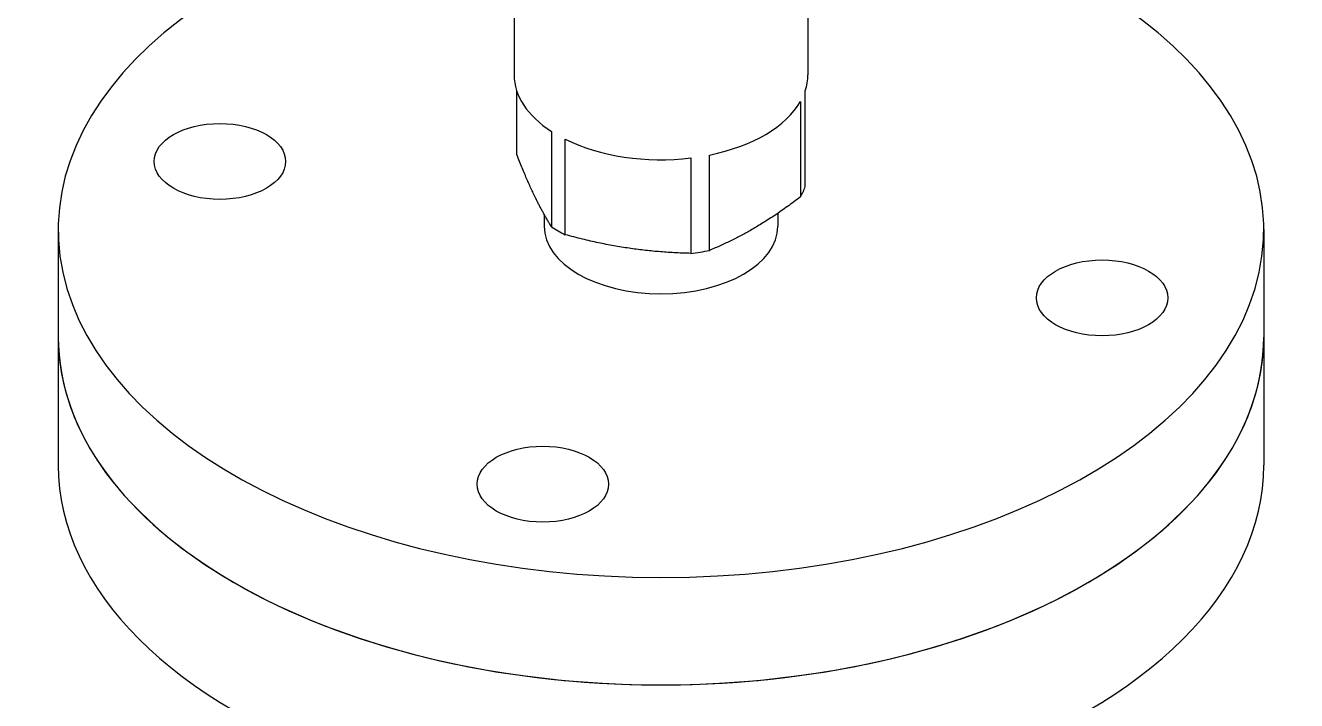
# Model space of a CAD drawing. Header units: millimetres. Extents: x 0 to 89100, y 0 to 63000.
# Drawn here: x 77861.8 to 77992.3, y 52790.1 to 52859.4 of the extents above; entities that cross this region are included whole.
import ezdxf

# ---------------------------------------------------------------- set-up
doc = ezdxf.new("R2010")
doc.units = ezdxf.units.MM
doc.header["$LTSCALE"] = 150
doc.layers.add('Visible', color=7, linetype='Continuous', lineweight=25)

msp = doc.modelspace()

# ---------------------------------------------------------------- linework, layer by layer
at = {"layer": 'Visible'}
for p, q in [((77911.94, 52874.74), (77911.94, 52854.35)), ((77942.1, 52874.83), (77942.1, 52854.35)), ((77912.21, 52846.18), (77912.21, 52852.73)), ((77941.83, 52842.91), (77941.83, 52852.71)), ((77941.34, 52851.63), (77941.34, 52841.83)), ((77915.78, 52848.55), (77915.78, 52838.75)), ((77917.19, 52837.95), (77917.19, 52847.75)), ((77931.99, 52836.33), (77931.99, 52846.13)), ((77930.08, 52845.83), (77930.08, 52836.03)), ((77915.02, 52840.05), (77915.02, 52838.81)), ((77939.02, 52840.15), (77939.02, 52838.81)), ((77865.15, 52838.47), (77865.15, 52827.44)), ((77988.9, 52838.47), (77988.9, 52827.44)), ((77865.15, 52827.44), (77865.15, 52814.28)), ((77988.9, 52827.44), (77988.9, 52814.28))]:
    msp.add_line(p, q, dxfattribs=at)
for centre, major_axis, start_param, end_param in [((77927.02, 52838.47), (61.87, 0), 1.816979, 7.607799), ((77927.02, 52854.35), (-15.08, 0), 0, 0.729116), ((77927.02, 52854.35), (15.08, 0), 6.093152, 6.283185), ((77927.02, 52854.35), (15.08, 0), 5.048133, 5.965104), ((77927.02, 52854.35), (15.08, 0), 4.002028, 4.916814), ((77927.02, 52844.55), (15.08, 0), 5.965104, 6.093152), ((77927.02, 52838.81), (12, 0), 3.141593, 6.283185), ((77927.02, 52844.55), (-15.08, 0), 0.729116, 0.860435), ((77927.02, 52844.55), (-15.08, 0), 1.775221, 1.90654), ((77927.02, 52827.44), (-61.87, 0), 0, 3.141593), ((77927.02, 52827.44), (61.87, 0), 3.141593, 6.283185), ((77927.02, 52814.28), (-61.87, 0), 0, 3.141593)]:
    msp.add_ellipse(centre, major_axis=major_axis, ratio=0.57735, start_param=start_param, end_param=end_param, dxfattribs=at)
for centre, major_axis in [((77881.74, 52845.47), (6.75, 0)), ((77972.3, 52831.46), (-6.75, 0)), ((77914.89, 52812.33), (6.75, 0))]:
    msp.add_ellipse(centre, major_axis=major_axis, ratio=0.57735, dxfattribs=at)
for points, weights in [([(77915.78, 52838.75), (77913.99, 52841.66), (77912.21, 52846.18)], [1, 1.11517065782, 1]), ([(77941.34, 52841.83), (77936.67, 52838.28), (77931.99, 52836.33)], [1, 1.11517065782, 1]), ([(77930.08, 52836.03), (77923.63, 52836.19), (77917.19, 52837.95)], [1, 1.11457011231, 1])]:
    msp.add_rational_spline(points, weights, degree=2, dxfattribs=at)

doc.saveas('drawing.dxf')
